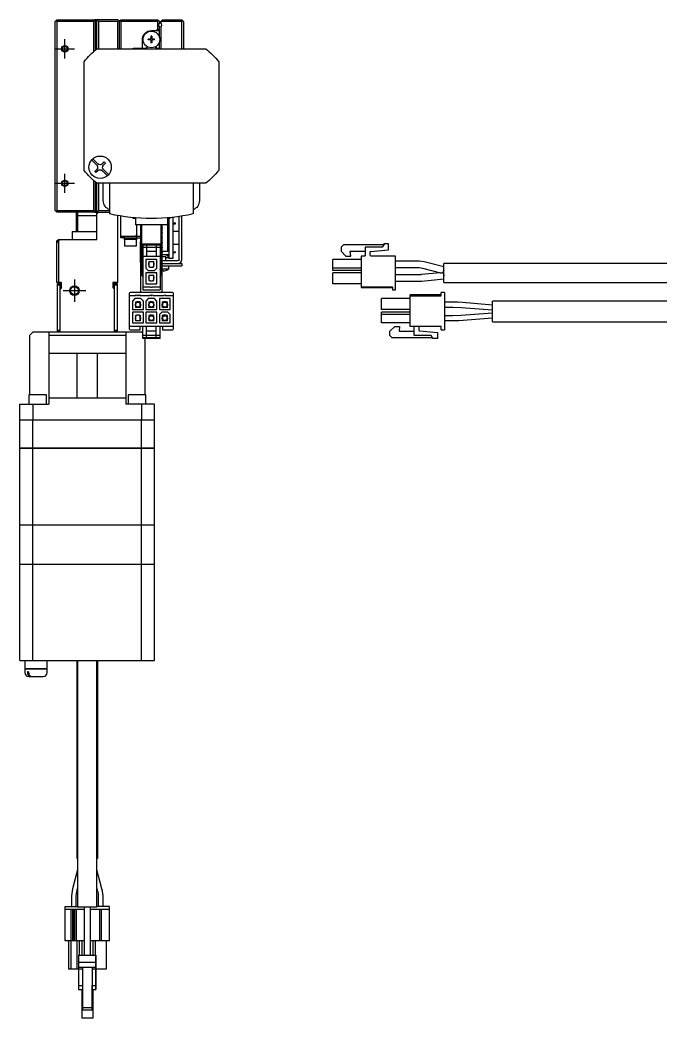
# Model space of a CAD drawing. Extents: x 0 to 930, y -8 to 492.
# Drawn here: x 481.8 to 681.5, y 94.8 to 406.4 of the extents above; entities that cross this region are included whole.
import ezdxf

# ---------------------------------------------------------------- set-up
doc = ezdxf.new("R2010")
doc.units = 0
doc.header["$LTSCALE"] = 0.5
doc.linetypes.add('CENTER', pattern=[50.8, 31.75, -6.35, 6.35, -6.35])
for name, color, linetype in [('MSM_CENTER', 1, 'CENTER'), ('MSM_CONTINUOUS', 7, 'CONTINUOUS'), ('MSM_NARROW', 5, 'CONTINUOUS')]:
    doc.layers.add(name, color=color, linetype=linetype)

msp = doc.modelspace()

# ---------------------------------------------------------------- linework, layer by layer
at = {"layer": 'MSM_CENTER'}
for p, q in [((495.78, 394.41), (495.78, 400.41)), ((492.78, 397.41), (498.78, 397.41)), ((495.78, 352.41), (495.78, 358.41)), ((492.78, 355.41), (498.78, 355.41)), ((498.78, 325.41), (498.78, 318.41)), ((495.28, 321.91), (502.28, 321.91))]:
    msp.add_line(p, q, dxfattribs=at)
at = {"layer": 'MSM_CONTINUOUS'}
for p, q in [((493.28, 406.41), (492.78, 405.91)), ((492.78, 346.91), (492.78, 405.91)), ((493.28, 405.91), (493.03, 406.16)), ((493.28, 406.41), (504.78, 406.41)), ((493.28, 405.91), (493.28, 346.91)), ((504.78, 405.91), (493.28, 405.91)), ((504.78, 406.41), (505.28, 405.91)), ((505.03, 406.16), (504.78, 405.91)), ((504.78, 396.53), (504.78, 405.91)), ((504.88, 406.31), (505.08, 406.31)), ((504.98, 406.31), (505.08, 406.41)), ((512.28, 406.41), (505.08, 406.41)), ((505.28, 405.91), (505.28, 396.97)), ((505.38, 405.31), (505.38, 406.01)), ((505.55, 406.41), (505.55, 405.01)), ((506.28, 405.91), (505.78, 406.41)), ((505.78, 397.41), (505.78, 406.41)), ((512.28, 405.91), (506.28, 405.91)), ((506.28, 405.91), (506.28, 397.41)), ((512.28, 406.41), (512.78, 405.91)), ((512.53, 406.16), (512.28, 405.91)), ((512.28, 397.41), (512.28, 405.91)), ((512.78, 405.91), (513.28, 406.41)), ((512.78, 405.91), (512.78, 397.41)), ((513.28, 405.91), (513.03, 406.16)), ((513.28, 406.41), (524.78, 406.41)), ((513.28, 405.91), (513.28, 397.41)), ((524.78, 405.91), (513.28, 405.91)), ((524.78, 406.41), (525.28, 405.91)), ((525.03, 406.16), (524.78, 405.91)), ((524.78, 403.61), (524.78, 405.91)), ((525.28, 405.91), (525.28, 405.47)), ((525.78, 405.91), (526.28, 406.41)), ((532.28, 405.91), (525.78, 405.91)), ((525.78, 405.91), (525.78, 405.47)), ((526.28, 406.41), (532.28, 406.41)), ((532.28, 406.41), (532.78, 405.91)), ((532.53, 406.16), (532.28, 405.91)), ((532.28, 397.41), (532.28, 405.91)), ((532.78, 405.91), (532.78, 397.41)), ((505.55, 405.01), (505.28, 405.01)), ((522.78, 403.11), (525.28, 403.11)), ((524.78, 403.61), (524.28, 403.11)), ((525.13, 403.11), (524.78, 403.61)), ((525.28, 401.02), (525.28, 404.14)), ((525.78, 404.14), (525.78, 397.41)), ((519.98, 397.61), (519.98, 400.31)), ((522.57, 400.45), (521.78, 400.45)), ((521.78, 400.16), (521.78, 400.45)), ((522.57, 400.16), (521.78, 400.16)), ((522.31, 400.45), (522.31, 400.16)), ((522.92, 401.31), (522.63, 401.31)), ((522.63, 401.31), (522.63, 400.51)), ((522.92, 400.78), (522.63, 400.78)), ((522.63, 400.1), (522.63, 399.31)), ((522.63, 399.84), (522.92, 399.84)), ((522.92, 399.31), (522.63, 399.31)), ((522.92, 401.31), (522.92, 400.51)), ((522.92, 400.1), (522.92, 399.31)), ((523.78, 400.45), (522.98, 400.45)), ((523.78, 400.16), (522.98, 400.16)), ((523.25, 400.45), (523.25, 400.16)), ((523.78, 400.16), (523.78, 400.45)), ((525.28, 397.61), (525.28, 399.59)), ((505.78, 397.41), (505.65, 397.28)), ((505.81, 397.41), (539.75, 397.41)), ((517.08, 397.61), (521.23, 397.61)), ((517.08, 397.41), (517.08, 397.61)), ((521.23, 397.61), (521.4, 397.9)), ((524.16, 397.9), (524.33, 397.61)), ((524.33, 397.61), (525.28, 397.61)), ((539.91, 397.28), (539.78, 397.41)), ((501.91, 393.53), (501.78, 393.41)), ((501.78, 359.44), (501.78, 393.38)), ((543.78, 393.41), (543.65, 393.53)), ((543.78, 393.38), (543.78, 359.44)), ((505.72, 361.11), (504.13, 362.7)), ((504.49, 363.05), (506.07, 361.47)), ((507.49, 361.47), (508.09, 362.07)), ((508.44, 361.71), (507.84, 361.11)), ((508.09, 362.07), (508.44, 361.71)), ((501.78, 359.41), (501.91, 359.28)), ((505.12, 359.1), (505.72, 359.7)), ((505.47, 358.74), (505.12, 359.1)), ((506.07, 359.34), (505.47, 358.74)), ((509.07, 357.76), (507.49, 359.34)), ((507.84, 359.7), (509.42, 358.11)), ((543.65, 359.28), (543.78, 359.41)), ((504.78, 346.91), (504.78, 356.28)), ((505.28, 355.84), (505.28, 346.91)), ((505.65, 355.53), (505.78, 355.41)), ((505.78, 337.91), (505.78, 355.41)), ((539.75, 355.41), (505.81, 355.41)), ((506.28, 355.41), (506.28, 346.91)), ((507.78, 349.99), (507.78, 355.41)), ((509.78, 345.84), (509.78, 355.41)), ((535.78, 355.41), (535.78, 345.84)), ((537.78, 355.41), (537.78, 349.99)), ((539.78, 355.41), (539.91, 355.53)), ((492.78, 346.91), (493.28, 346.41)), ((493.03, 346.66), (493.28, 346.91)), ((493.28, 346.91), (504.78, 346.91)), ((504.78, 346.41), (493.28, 346.41)), ((499.28, 346.41), (499.28, 340.41)), ((499.78, 346.41), (499.78, 340.41)), ((504.78, 346.91), (505.03, 346.66)), ((505.28, 346.91), (504.78, 346.41)), ((505.08, 346.51), (504.88, 346.51)), ((505.08, 346.41), (504.98, 346.51)), ((505.08, 346.41), (509.78, 346.41)), ((505.55, 347.81), (505.28, 347.81)), ((505.38, 346.81), (505.38, 347.51)), ((505.55, 346.41), (505.55, 347.81)), ((505.78, 346.41), (506.28, 346.91)), ((505.78, 345.91), (506.28, 346.41)), ((506.28, 346.91), (509.78, 346.91)), ((499.78, 345.41), (505.78, 345.41)), ((512.28, 324.41), (512.28, 345.34)), ((513.28, 338.41), (513.28, 345.17)), ((516.96, 344.69), (516.96, 344.41)), ((517.78, 344.41), (516.96, 344.41)), ((517.78, 344.62), (517.78, 342.41)), ((527.78, 344.62), (527.78, 334.16)), ((528.6, 344.41), (527.78, 344.41)), ((528.28, 344.11), (527.78, 344.11)), ((527.78, 343.66), (528.28, 343.66)), ((528.28, 344.41), (528.28, 331.91)), ((528.6, 344.41), (528.6, 344.69)), ((529.48, 344.79), (529.48, 331.91)), ((529.48, 343.03), (530.28, 343.03)), ((529.48, 342.78), (530.28, 342.78)), ((530.28, 342.78), (530.28, 343.03)), ((531.48, 331.61), (531.48, 345.04)), ((532.28, 331.61), (532.28, 345.17)), ((498.03, 340.41), (505.78, 340.41)), ((498.03, 340.41), (498.03, 337.91)), ((527.78, 342.41), (517.78, 342.41)), ((518.28, 337.91), (518.28, 342.41)), ((519.53, 321.31), (519.53, 342.41)), ((519.78, 327.41), (519.78, 342.41)), ((525.78, 342.41), (525.78, 327.41)), ((526.03, 342.41), (526.03, 321.31)), ((531.48, 340.41), (529.48, 340.41)), ((493.28, 337.41), (493.78, 337.91)), ((493.28, 324.41), (493.28, 337.41)), ((493.78, 337.29), (493.28, 336.79)), ((494.09, 337.91), (493.78, 337.29)), ((493.78, 337.91), (505.78, 337.91)), ((493.78, 337.29), (493.78, 324.41)), ((513.28, 338.91), (519.53, 338.91)), ((514.28, 338.41), (513.28, 338.41)), ((514.28, 338.91), (514.28, 337.91)), ((514.28, 338.41), (519.53, 338.41)), ((518.28, 337.91), (514.28, 337.91)), ((514.38, 337.91), (514.38, 335.91)), ((518.28, 339.41), (517.78, 338.91)), ((518.18, 335.91), (518.18, 337.91)), ((519.28, 337.11), (519.28, 330.81)), ((519.28, 337.11), (519.53, 337.11)), ((514.38, 335.91), (518.18, 335.91)), ((520.08, 336.51), (525.48, 336.51)), ((520.08, 336.51), (520.08, 322.11)), ((520.08, 336.21), (525.48, 336.21)), ((520.08, 335.51), (525.48, 335.51)), ((521.28, 336.21), (521.28, 332.71)), ((521.28, 334.21), (524.28, 334.21)), ((524.28, 336.21), (524.28, 332.71)), ((525.48, 336.51), (525.48, 322.11)), ((526.13, 333.66), (526.03, 333.66)), ((526.13, 334.16), (526.13, 333.66)), ((527.78, 334.16), (526.13, 334.16)), ((529.48, 336.41), (531.48, 336.41)), ((529.48, 334.03), (530.28, 334.03)), ((529.48, 333.78), (530.28, 333.78)), ((530.28, 333.78), (530.28, 334.03)), ((582.69, 336.21), (581.99, 335.51)), ((581.99, 335.51), (581.99, 334.21)), ((581.99, 334.21), (583.49, 332.71)), ((581.99, 334.21), (583.49, 332.71)), ((595.29, 336.21), (582.69, 336.21)), ((584.86, 334.21), (589.54, 334.21)), ((584.99, 332.71), (584.86, 334.21)), ((584.86, 334.21), (589.54, 334.21)), ((589.54, 335.51), (589.54, 333.01)), ((594.79, 335.51), (589.54, 335.51)), ((591.04, 333.01), (591.04, 333.91)), ((591.22, 334.1), (596.79, 334.59)), ((591.22, 334.1), (596.79, 334.59)), ((591.22, 334.1), (592.37, 334.21)), ((591.22, 334.1), (592.37, 334.21)), ((592.37, 334.21), (592.37, 334.21)), ((595.29, 336.21), (594.79, 335.51)), ((595.29, 336.51), (595.29, 336.21)), ((596.79, 336.51), (595.29, 336.51)), ((596.79, 334.59), (596.79, 336.51)), ((520.08, 332.71), (525.48, 332.71)), ((524.48, 331.61), (521.08, 331.61)), ((521.08, 331.61), (521.08, 328.96)), ((521.88, 330.46), (521.88, 329.96)), ((522.03, 330.46), (521.88, 330.46)), ((521.98, 330.96), (521.98, 330.46)), ((521.98, 330.96), (523.58, 330.96)), ((522.03, 330.96), (522.03, 329.58)), ((523.53, 329.58), (523.53, 330.96)), ((523.53, 330.46), (523.68, 330.46)), ((523.58, 330.46), (523.58, 330.96)), ((523.68, 329.96), (523.68, 330.46)), ((524.48, 328.96), (524.48, 331.61)), ((526.03, 333.16), (528.28, 333.16)), ((526.03, 332.61), (527.08, 332.61)), ((527.28, 332.41), (526.03, 332.41)), ((531.08, 331.21), (526.03, 331.21)), ((526.03, 330.41), (532.28, 330.41)), ((527.28, 332.41), (527.08, 332.61)), ((527.28, 331.21), (527.28, 332.41)), ((528.28, 332.16), (527.28, 332.16)), ((527.48, 332.93), (527.48, 333.16)), ((528.28, 332.93), (527.48, 332.93)), ((527.73, 332.7), (527.73, 332.93)), ((528.28, 332.7), (527.73, 332.7)), ((529.48, 331.91), (528.28, 331.91)), ((532.28, 330.41), (532.28, 329.61)), ((588.29, 331.61), (579.39, 331.61)), ((579.39, 328.21), (579.39, 331.61)), ((583.49, 332.71), (584.99, 332.71)), ((583.49, 332.71), (584.99, 332.71)), ((589.24, 332.71), (588.29, 332.71)), ((588.29, 332.71), (588.29, 323.11)), ((598.99, 332.71), (591.34, 332.71)), ((598.99, 322.11), (598.99, 332.71)), ((606.35, 331.08), (598.99, 331.08)), ((607.86, 330.89), (606.35, 331.08)), ((613.99, 329.29), (607.86, 330.89)), ((613.99, 324.41), (613.99, 330.41)), ((708.99, 330.41), (613.99, 330.41)), ((521.08, 328.96), (521.83, 328.21)), ((521.08, 327.41), (521.08, 324.01)), ((524.48, 327.41), (521.08, 327.41)), ((521.83, 328.21), (523.73, 328.21)), ((521.88, 329.96), (522.03, 329.96)), ((521.98, 329.96), (521.98, 329.31)), ((521.98, 329.31), (522.3, 329.31)), ((522.03, 329.58), (522.4, 329.21)), ((522.4, 329.21), (523.15, 329.21)), ((523.15, 329.21), (523.53, 329.58)), ((523.25, 329.31), (523.58, 329.31)), ((523.53, 329.96), (523.68, 329.96)), ((523.58, 329.31), (523.58, 329.96)), ((523.73, 328.21), (524.48, 328.96)), ((524.48, 324.01), (524.48, 327.41)), ((526.03, 329.61), (532.28, 329.61)), ((526.03, 328.71), (528.28, 328.71)), ((526.08, 328.15), (526.48, 328.15)), ((526.08, 328.02), (526.08, 328.15)), ((526.48, 328.15), (526.48, 328.02)), ((527.21, 328.15), (527.23, 328.15)), ((528.28, 328.71), (528.28, 329.61)), ((588.29, 328.96), (579.39, 328.96)), ((588.29, 328.21), (579.39, 328.21)), ((588.29, 328.21), (579.39, 328.21)), ((588.29, 327.41), (579.39, 327.41)), ((579.39, 324.01), (579.39, 327.41)), ((598.99, 329.08), (606.35, 329.08)), ((606.35, 329.08), (607.36, 328.95)), ((613.04, 327.47), (606.99, 326.89)), ((607.36, 328.95), (613.04, 327.47)), ((613.04, 327.47), (613.77, 327.41)), ((613.99, 328.26), (613.77, 327.41)), ((613.8, 327.54), (613.77, 327.41)), ((613.77, 327.41), (613.8, 327.54)), ((613.8, 327.54), (613.99, 328.26)), ((613.89, 327.55), (613.8, 327.54)), ((613.89, 327.55), (613.99, 326.56)), ((494.78, 324.41), (493.28, 324.41)), ((493.48, 309.11), (493.48, 324.11)), ((493.48, 324.11), (494.28, 324.11)), ((494.28, 308.91), (494.28, 324.11)), ((494.78, 322.91), (494.78, 324.41)), ((512.28, 324.41), (510.78, 324.41)), ((510.78, 324.41), (510.78, 322.91)), ((511.03, 322.66), (511.03, 324.41)), ((511.28, 324.11), (512.08, 324.11)), ((511.28, 308.91), (511.28, 324.11)), ((512.08, 324.11), (512.08, 309.11)), ((522.03, 326.26), (521.88, 326.26)), ((521.88, 326.26), (521.88, 325.76)), ((521.88, 325.76), (522.03, 325.76)), ((521.98, 326.76), (523.58, 326.76)), ((521.98, 326.76), (521.98, 326.26)), ((521.98, 325.76), (521.98, 325.11)), ((521.98, 325.11), (522.3, 325.11)), ((522.03, 326.76), (522.03, 325.38)), ((522.03, 325.38), (522.4, 325.01)), ((522.4, 325.01), (523.15, 325.01)), ((523.15, 325.01), (523.53, 325.38)), ((523.25, 325.11), (523.58, 325.11)), ((523.53, 325.38), (523.53, 326.76)), ((523.53, 326.26), (523.68, 326.26)), ((523.53, 325.76), (523.68, 325.76)), ((523.58, 326.26), (523.58, 326.76)), ((523.58, 325.11), (523.58, 325.76)), ((523.68, 325.76), (523.68, 326.26)), ((606.89, 326.88), (598.99, 326.88)), ((598.99, 324.88), (606.89, 324.88)), ((606.99, 326.89), (606.89, 326.88)), ((606.89, 324.88), (607.18, 324.89)), ((607.18, 324.89), (613.99, 325.55)), ((613.99, 324.41), (708.99, 324.41)), ((494.28, 323.61), (493.48, 323.61)), ((494.78, 322.91), (494.28, 322.41)), ((511.28, 322.41), (510.78, 322.91)), ((512.08, 323.61), (511.28, 323.61)), ((515.88, 321.01), (515.88, 310.01)), ((529.38, 321.31), (516.18, 321.31)), ((520.08, 323.11), (522.53, 323.11)), ((520.08, 322.11), (525.48, 322.11)), ((521.08, 324.01), (524.48, 324.01)), ((523.03, 323.11), (525.48, 323.11)), ((529.68, 310.01), (529.68, 321.01)), ((588.29, 324.01), (579.39, 324.01)), ((588.29, 324.01), (579.39, 324.01)), ((588.29, 323.11), (597.99, 323.11)), ((588.29, 323.11), (597.99, 323.11)), ((588.29, 323.11), (588.29, 322.86)), ((588.29, 322.86), (597.99, 322.86)), ((597.99, 323.11), (597.99, 322.11)), ((597.99, 322.11), (598.99, 322.11)), ((597.99, 322.11), (598.99, 322.11)), ((613.24, 320.31), (613.24, 321.31)), ((614.24, 321.31), (613.24, 321.31)), ((614.24, 321.31), (614.24, 309.71)), ((517.78, 320.31), (515.88, 320.31)), ((517.63, 319.41), (516.88, 318.66)), ((516.88, 318.66), (516.88, 316.01)), ((519.53, 319.41), (517.63, 319.41)), ((517.78, 318.31), (517.78, 317.66)), ((518.1, 318.31), (517.78, 318.31)), ((518.2, 318.41), (517.83, 318.03)), ((517.83, 318.03), (517.83, 316.66)), ((518.95, 318.41), (518.2, 318.41)), ((518.33, 320.31), (518.28, 320.31)), ((518.79, 318.25), (519.24, 318.12)), ((518.88, 320.31), (518.83, 320.31)), ((519.33, 318.03), (518.95, 318.41)), ((519.38, 318.31), (519.05, 318.31)), ((519.33, 316.66), (519.33, 318.03)), ((522.25, 320.31), (519.38, 320.31)), ((519.38, 317.66), (519.38, 318.31)), ((520.28, 318.66), (519.53, 319.41)), ((520.28, 316.01), (520.28, 318.66)), ((521.83, 319.41), (521.08, 318.66)), ((521.08, 318.66), (521.08, 316.01)), ((523.73, 319.41), (521.83, 319.41)), ((522.3, 318.31), (521.98, 318.31)), ((521.98, 318.31), (521.98, 317.66)), ((522.4, 318.41), (522.03, 318.03)), ((522.03, 318.03), (522.03, 316.66)), ((523.15, 318.41), (522.4, 318.41)), ((522.8, 320.31), (522.75, 320.31)), ((523.53, 318.03), (523.15, 318.41)), ((523.58, 318.31), (523.25, 318.31)), ((526.73, 320.31), (523.3, 320.31)), ((523.53, 316.66), (523.53, 318.03)), ((523.58, 317.66), (523.58, 318.31)), ((524.48, 318.66), (523.73, 319.41)), ((524.48, 316.01), (524.48, 318.66)), ((528.68, 319.41), (525.28, 319.41)), ((525.28, 319.41), (525.28, 316.01)), ((526.5, 318.31), (526.18, 318.31)), ((526.18, 318.31), (526.18, 317.66)), ((526.6, 318.41), (526.23, 318.03)), ((526.23, 318.03), (526.23, 316.66)), ((526.77, 318.25), (526.31, 318.12)), ((527.35, 318.41), (526.6, 318.41)), ((529.68, 320.31), (527.23, 320.31)), ((527.73, 318.03), (527.35, 318.41)), ((527.78, 318.31), (527.45, 318.31)), ((527.73, 316.66), (527.73, 318.03)), ((527.78, 317.66), (527.78, 318.31)), ((528.68, 316.01), (528.68, 319.41)), ((594.64, 316.01), (594.64, 319.41)), ((603.54, 319.41), (594.64, 319.41)), ((603.54, 310.71), (603.54, 320.56)), ((613.24, 320.56), (603.54, 320.56)), ((603.54, 320.31), (613.24, 320.31)), ((617.84, 318.28), (614.24, 318.28)), ((629.24, 317.41), (618.69, 318.25)), ((629.24, 312.16), (629.24, 318.66)), ((716.24, 318.66), (629.24, 318.66)), ((516.88, 316.01), (520.28, 316.01)), ((520.28, 315.21), (516.88, 315.21)), ((516.88, 315.21), (516.88, 311.81)), ((517.83, 317.66), (517.68, 317.66)), ((517.68, 317.66), (517.68, 317.16)), ((517.68, 317.16), (517.83, 317.16)), ((517.78, 317.16), (517.78, 316.66)), ((519.38, 316.66), (517.78, 316.66)), ((518.89, 316.66), (518.37, 316.81)), ((519.48, 317.66), (519.33, 317.66)), ((519.48, 317.16), (519.33, 317.16)), ((519.38, 316.66), (519.38, 317.16)), ((519.48, 317.16), (519.48, 317.66)), ((520.28, 311.81), (520.28, 315.21)), ((521.08, 316.01), (524.48, 316.01)), ((524.48, 315.21), (521.08, 315.21)), ((521.08, 315.21), (521.08, 311.81)), ((522.03, 317.66), (521.88, 317.66)), ((521.88, 317.66), (521.88, 317.16)), ((521.88, 317.16), (522.03, 317.16)), ((521.98, 317.16), (521.98, 316.66)), ((523.58, 316.66), (521.98, 316.66)), ((522.03, 316.66), (522.03, 316.74)), ((523.52, 316.66), (523.53, 316.74)), ((523.68, 317.66), (523.53, 317.66)), ((523.68, 317.16), (523.53, 317.16)), ((523.58, 316.66), (523.58, 317.16)), ((523.68, 317.16), (523.68, 317.66)), ((524.48, 311.81), (524.48, 315.21)), ((525.28, 316.01), (528.68, 316.01)), ((526.03, 315.21), (525.28, 314.46)), ((527.93, 315.21), (526.03, 315.21)), ((526.23, 317.66), (526.08, 317.66)), ((526.08, 317.66), (526.08, 317.16)), ((526.08, 317.16), (526.23, 317.16)), ((526.18, 317.16), (526.18, 316.66)), ((527.78, 316.66), (526.18, 316.66)), ((526.67, 316.66), (527.19, 316.81)), ((527.88, 317.66), (527.73, 317.66)), ((527.88, 317.16), (527.73, 317.16)), ((527.78, 316.66), (527.78, 317.16)), ((527.88, 317.16), (527.88, 317.66)), ((528.68, 314.46), (527.93, 315.21)), ((603.54, 316.01), (594.64, 316.01)), ((603.54, 315.21), (594.64, 315.21)), ((594.64, 311.81), (594.64, 315.21)), ((614.24, 316.78), (616.87, 316.78)), ((616.87, 316.78), (619.5, 316.68)), ((619.5, 316.68), (629.18, 315.91)), ((629.18, 314.9), (619.5, 314.18)), ((516.88, 311.81), (520.28, 311.81)), ((517.83, 313.46), (517.68, 313.46)), ((517.68, 313.46), (517.68, 312.96)), ((517.68, 312.96), (517.83, 312.96)), ((517.78, 314.11), (517.78, 313.46)), ((518.1, 314.11), (517.78, 314.11)), ((517.78, 312.96), (517.78, 312.46)), ((519.38, 312.46), (517.78, 312.46)), ((518.2, 314.21), (517.83, 313.83)), ((517.83, 313.83), (517.83, 312.46)), ((518.95, 314.21), (518.2, 314.21)), ((519.33, 313.83), (518.95, 314.21)), ((519.38, 314.11), (519.05, 314.11)), ((519.33, 312.46), (519.33, 313.83)), ((519.48, 313.46), (519.33, 313.46)), ((519.48, 312.96), (519.33, 312.96)), ((519.38, 313.46), (519.38, 314.11)), ((519.38, 312.46), (519.38, 312.96)), ((519.48, 312.96), (519.48, 313.46)), ((521.08, 311.81), (524.48, 311.81)), ((522.03, 313.46), (521.88, 313.46)), ((521.88, 313.46), (521.88, 312.96)), ((521.88, 312.96), (522.03, 312.96)), ((522.3, 314.11), (521.98, 314.11)), ((521.98, 314.11), (521.98, 313.46)), ((521.98, 312.96), (521.98, 312.46)), ((523.58, 312.46), (521.98, 312.46)), ((522.4, 314.21), (522.03, 313.83)), ((522.03, 313.83), (522.03, 312.46)), ((523.15, 314.21), (522.4, 314.21)), ((523.53, 313.83), (523.15, 314.21)), ((523.58, 314.11), (523.25, 314.11)), ((523.53, 312.46), (523.53, 313.83)), ((523.68, 313.46), (523.53, 313.46)), ((523.68, 312.96), (523.53, 312.96)), ((523.58, 313.46), (523.58, 314.11)), ((523.58, 312.46), (523.58, 312.96)), ((523.68, 312.96), (523.68, 313.46)), ((525.28, 314.46), (525.28, 311.81)), ((525.28, 311.81), (528.68, 311.81)), ((526.23, 313.46), (526.08, 313.46)), ((526.08, 313.46), (526.08, 312.96)), ((526.08, 312.96), (526.23, 312.96)), ((526.5, 314.11), (526.18, 314.11)), ((526.18, 314.11), (526.18, 313.46)), ((526.18, 312.96), (526.18, 312.46)), ((527.78, 312.46), (526.18, 312.46)), ((526.6, 314.21), (526.23, 313.83)), ((526.23, 313.83), (526.23, 312.46)), ((526.23, 312.76), (526.78, 312.61)), ((527.35, 314.21), (526.6, 314.21)), ((527.18, 314.05), (526.63, 314.21)), ((527.73, 313.83), (527.35, 314.21)), ((527.78, 314.11), (527.45, 314.11)), ((527.73, 312.46), (527.73, 313.83)), ((527.88, 313.46), (527.73, 313.46)), ((527.88, 312.96), (527.73, 312.96)), ((527.78, 313.46), (527.78, 314.11)), ((527.78, 312.46), (527.78, 312.96)), ((527.88, 312.96), (527.88, 313.46)), ((528.68, 311.81), (528.68, 314.46)), ((603.54, 314.46), (594.64, 314.46)), ((603.54, 311.81), (594.64, 311.81)), ((616.87, 314.08), (614.24, 314.08)), ((614.24, 312.58), (617.86, 312.58)), ((619.5, 314.18), (616.87, 314.08)), ((618.67, 312.61), (629.24, 313.4)), ((629.24, 312.16), (716.24, 312.16)), ((485.78, 308.91), (484.78, 307.91)), ((519.78, 308.91), (485.78, 308.91)), ((490.78, 308.91), (490.78, 286.41)), ((493.48, 309.61), (494.28, 309.61)), ((494.28, 309.11), (493.48, 309.11)), ((511.28, 309.61), (512.08, 309.61)), ((512.08, 309.11), (511.28, 309.11)), ((514.78, 308.91), (514.78, 286.41)), ((529.68, 310.71), (515.88, 310.71)), ((516.18, 309.71), (519.28, 309.71)), ((519.28, 309.71), (519.28, 310.71)), ((520.08, 308.61), (519.78, 308.91)), ((520.08, 306.91), (520.08, 310.71)), ((521.28, 307.21), (521.28, 310.71)), ((524.28, 309.21), (521.28, 309.21)), ((524.28, 307.21), (524.28, 310.71)), ((525.48, 306.91), (525.48, 310.71)), ((526.28, 310.71), (526.28, 309.71)), ((526.28, 309.71), (529.38, 309.71)), ((597.24, 309.21), (598.74, 310.71)), ((597.24, 307.91), (597.24, 309.21)), ((598.74, 310.71), (600.24, 310.71)), ((600.24, 310.71), (600.11, 309.21)), ((600.11, 309.21), (604.79, 309.21)), ((613.24, 310.71), (603.54, 310.71)), ((604.79, 307.91), (604.79, 310.41)), ((606.29, 310.41), (606.29, 309.51)), ((606.47, 309.31), (612.04, 308.82)), ((612.04, 308.82), (612.04, 306.91)), ((613.24, 309.71), (613.24, 310.71)), ((613.24, 309.71), (614.24, 309.71)), ((484.78, 307.91), (484.78, 289.41)), ((514.78, 307.91), (490.78, 307.91)), ((525.48, 307.91), (520.08, 307.91)), ((525.48, 307.21), (520.08, 307.21)), ((525.48, 306.91), (520.08, 306.91)), ((520.78, 306.91), (520.78, 289.41)), ((597.94, 307.21), (597.24, 307.91)), ((610.54, 307.21), (597.94, 307.21)), ((610.04, 307.91), (604.79, 307.91)), ((610.54, 307.21), (610.04, 307.91)), ((610.54, 306.91), (610.54, 307.21)), ((612.04, 306.91), (610.54, 306.91)), ((490.78, 302.41), (514.78, 302.41)), ((499.57, 302.41), (499.57, 288.41)), ((505.99, 288.41), (505.99, 302.41)), ((490.03, 289.41), (484.53, 289.41)), ((484.53, 289.41), (484.53, 286.41)), ((490.03, 286.41), (490.03, 289.41)), ((490.78, 288.41), (514.78, 288.41)), ((521.03, 289.41), (515.53, 289.41)), ((515.53, 289.41), (515.53, 286.41)), ((521.03, 286.41), (521.03, 289.41)), ((481.78, 272.71), (481.78, 286.41)), ((481.78, 286.41), (490.78, 286.41)), ((485.78, 286.41), (485.78, 281.41)), ((523.78, 286.41), (514.78, 286.41)), ((519.78, 281.41), (519.78, 286.41)), ((523.78, 272.71), (523.78, 286.41)), ((523.78, 281.41), (481.78, 281.41)), ((485.81, 272.71), (485.81, 281.41)), ((519.75, 272.71), (519.75, 281.41)), ((523.78, 272.71), (481.78, 272.71)), ((481.78, 248.71), (481.78, 272.66)), ((523.78, 272.66), (481.78, 272.66)), ((481.83, 272.66), (481.83, 272.71)), ((485.81, 248.71), (485.81, 272.66)), ((486.07, 272.66), (486.07, 272.71)), ((519.49, 272.66), (519.49, 272.71)), ((519.75, 248.71), (519.75, 272.66)), ((523.73, 272.66), (523.73, 272.71)), ((523.78, 248.71), (523.78, 272.66)), ((523.78, 248.71), (481.78, 248.71)), ((481.78, 236.41), (481.78, 248.66)), ((523.78, 248.66), (481.78, 248.66)), ((481.83, 248.66), (481.83, 248.71)), ((485.81, 236.41), (485.81, 248.66)), ((486.07, 248.66), (486.07, 248.71)), ((519.49, 248.66), (519.49, 248.71)), ((519.75, 236.41), (519.75, 248.66)), ((523.73, 248.66), (523.73, 248.71)), ((523.78, 236.41), (523.78, 248.66)), ((523.78, 236.41), (481.78, 236.41)), ((481.78, 206.41), (481.78, 236.36)), ((523.78, 236.36), (481.78, 236.36)), ((481.83, 236.36), (481.83, 236.41)), ((485.81, 206.41), (485.81, 236.36)), ((486.07, 236.36), (486.07, 236.41)), ((519.49, 236.36), (519.49, 236.41)), ((519.75, 206.41), (519.75, 236.36)), ((523.73, 236.36), (523.73, 236.41)), ((523.78, 206.41), (523.78, 236.36)), ((481.78, 206.41), (523.78, 206.41)), ((483.28, 206.41), (483.28, 203.91)), ((490.28, 203.91), (490.28, 206.41)), ((499.53, 206.41), (499.53, 144.66)), ((499.78, 206.41), (499.78, 129.41)), ((505.78, 129.41), (505.78, 206.41)), ((506.03, 144.66), (506.03, 206.41)), ((483.28, 203.91), (490.28, 203.91)), ((483.28, 203.86), (490.28, 203.86)), ((483.28, 203.86), (483.28, 202.71)), ((483.33, 203.91), (483.33, 203.86)), ((484.13, 202.91), (484.13, 202.71)), ((484.49, 202.91), (484.13, 202.91)), ((484.49, 202.91), (484.49, 202.71)), ((490.23, 203.86), (490.23, 203.91)), ((490.28, 202.71), (490.28, 203.86)), ((484.58, 201.41), (488.98, 201.41)), ((499.78, 144.66), (499.53, 144.66)), ((506.03, 144.66), (505.78, 144.66)), ((499.78, 141.03), (498.21, 135.17)), ((507.35, 135.17), (505.78, 141.03)), ((499.66, 134.78), (499.78, 135.23)), ((505.78, 135.23), (505.9, 134.78)), ((497.83, 132.28), (497.83, 129.66)), ((499.33, 129.66), (499.33, 132.28)), ((506.23, 132.29), (506.23, 129.66)), ((507.73, 129.66), (507.73, 132.29)), ((495.88, 129.66), (499.78, 129.66)), ((495.88, 118.96), (495.88, 129.66)), ((501.78, 128.66), (495.88, 128.66)), ((497.78, 118.96), (497.78, 128.66)), ((498.28, 118.96), (498.28, 128.66)), ((498.33, 118.96), (498.33, 128.66)), ((498.83, 118.96), (498.83, 128.66)), ((498.88, 118.96), (498.88, 128.66)), ((499.38, 118.96), (499.38, 128.66)), ((505.78, 129.41), (499.78, 129.41)), ((501.78, 129.41), (501.78, 123.03)), ((503.78, 123.03), (503.78, 129.41)), ((503.78, 122.5), (503.78, 129.41)), ((509.68, 128.66), (503.78, 128.66)), ((509.68, 129.66), (505.78, 129.66)), ((506.73, 118.96), (506.73, 128.66)), ((507.23, 118.96), (507.23, 128.66)), ((509.68, 118.96), (509.68, 129.66)), ((501.78, 123.03), (501.78, 121.76)), ((501.78, 121.76), (501.78, 114.41)), ((503.78, 121.76), (503.78, 123.03)), ((503.78, 122.31), (503.78, 122.5)), ((503.78, 114.41), (503.78, 122.31)), ((503.78, 114.41), (503.78, 121.76)), ((501.78, 118.96), (495.88, 118.96)), ((496.88, 118.96), (496.88, 110.06)), ((497.63, 118.96), (497.63, 110.06)), ((499.53, 118.96), (499.53, 110.06)), ((500.28, 118.96), (500.28, 114.41)), ((501.08, 118.96), (501.08, 114.41)), ((509.68, 118.96), (503.78, 118.96)), ((504.48, 118.96), (504.48, 114.41)), ((505.28, 118.96), (505.28, 114.41)), ((508.68, 118.96), (508.68, 110.06)), ((500.08, 114.41), (505.48, 114.41)), ((500.08, 114.41), (500.08, 112.21)), ((500.08, 112.21), (500.08, 110.71)), ((500.08, 112.21), (505.48, 112.21)), ((505.48, 114.41), (505.48, 106.76)), ((505.48, 113.41), (505.48, 114.41)), ((505.48, 103.71), (505.48, 113.41)), ((505.48, 112.21), (505.48, 110.71)), ((505.48, 106.64), (505.48, 112.21)), ((500.08, 110.06), (496.88, 110.06)), ((500.08, 110.71), (505.48, 110.71)), ((500.08, 110.71), (500.08, 110.21)), ((500.08, 110.21), (501.28, 110.21)), ((500.08, 110.21), (500.08, 104.96)), ((501.28, 110.71), (501.28, 98.11)), ((504.28, 110.71), (504.28, 110.21)), ((504.28, 110.71), (504.28, 98.11)), ((504.28, 110.21), (505.48, 110.21)), ((504.28, 110.21), (504.28, 104.96)), ((505.48, 110.71), (505.48, 110.21)), ((505.48, 110.21), (505.48, 104.96)), ((508.68, 110.06), (505.48, 110.06)), ((505.48, 106.76), (505.48, 106.46)), ((505.48, 106.46), (505.48, 106.64)), ((500.08, 104.96), (501.28, 104.96)), ((500.08, 104.96), (500.08, 104.66)), ((500.08, 104.66), (500.08, 103.71)), ((500.08, 103.71), (501.28, 103.71)), ((501.08, 103.71), (501.08, 94.81)), ((504.28, 100.27), (504.28, 104.96)), ((504.28, 104.96), (505.48, 104.96)), ((504.28, 104.66), (504.28, 104.96)), ((504.28, 103.71), (505.48, 103.71)), ((504.48, 103.71), (504.48, 94.81)), ((504.48, 103.71), (504.48, 94.81)), ((504.48, 103.71), (504.48, 94.81)), ((505.48, 104.96), (505.48, 104.66)), ((505.48, 104.66), (505.48, 103.71)), ((504.28, 100.41), (504.28, 100.27)), ((504.28, 98.91), (504.28, 100.41)), ((501.28, 98.11), (501.28, 97.41)), ((501.28, 98.11), (504.28, 98.11)), ((501.28, 97.41), (504.28, 97.41)), ((504.28, 97.41), (504.28, 98.91)), ((504.28, 98.11), (504.28, 97.41)), ((504.48, 94.81), (501.08, 94.81))]:
    msp.add_line(p, q, dxfattribs=at)
for centre, radius in [((522.78, 400.31), 2.6), ((495.78, 397.41), 0.783), ((506.78, 360.41), 3.5), ((495.78, 355.41), 0.783), ((498.78, 321.91), 1.23), ((518.58, 317.53), 0.75), ((522.78, 317.53), 0.75), ((526.98, 317.53), 0.75), ((522.78, 313.33), 0.75), ((526.98, 313.33), 0.75)]:
    msp.add_circle(centre, radius, dxfattribs=at)
for centre, radius, start, end in [((505.08, 406.01), 0.3, 0, 90), ((505.08, 405.31), 0.3, 311.8103, 0), ((526.03, 404.81), 1, 138.5904, 221.4096), ((525.03, 404.81), 1, 318.5904, 41.4096), ((522.78, 397.11), 1.59, 143.8027, 169.1069), ((522.78, 397.11), 1.59, 10.8931, 36.1973), ((505.08, 346.81), 0.3, 270, 0), ((505.08, 347.51), 0.3, 0, 48.1897), ((591.24, 333.91), 0.2, 95, 180), ((591.24, 333.91), 0.2, 95, 180), ((520.48, 330.81), 1.2, 180, 217.6585), ((531.08, 331.61), 1.2, 270, 0), ((522.78, 327.41), 3, 154.1588, 205.8426), ((522.78, 327.41), 3, 334.1588, 25.7217), ((526.28, 331.21), 3.19, 265.5104, 266.4096), ((526.28, 331.21), 3.19, 273.5904, 286.9053), ((526.28, 331.21), 3.2, 287.27, 308.6822), ((516.18, 321.01), 0.3, 90, 180), ((529.38, 321.01), 0.3, 0, 90), ((617.84, 307.53), 10.75, 85.452, 90), ((629.18, 315.99), 0.0816, 272.4044, 320.4308), ((629.18, 314.82), 0.0823, 43.3367, 87.3547), ((617.86, 323.33), 10.75, 270, 274.2892), ((516.18, 310.01), 0.3, 180, 270), ((529.38, 310.01), 0.3, 270, 0), ((604.49, 310.41), 0.3, 0, 90), ((606.59, 310.41), 0.3, 90, 180), ((606.49, 309.51), 0.2, 180, 265), ((484.58, 202.71), 1.3, 180, 270), ((485.54, 202.63), 1.41, 177.1822, 228.6257), ((485.87, 202.62), 1.39, 176.96, 227.1801), ((488.98, 202.71), 1.3, 270, 0), ((485.08, 202.16), 0.751, 231.1045, 268.2319), ((485.43, 202.16), 0.754, 228.1061, 264.1834), ((508.98, 132.28), 11.15, 165.0015, 180.0068), ((496.58, 132.28), 11.15, 359.9911, 15.0006)]:
    msp.add_arc(centre, radius, start, end, dxfattribs=at)
at = {"layer": 'MSM_CONTINUOUS', "extrusion": (0, 0, -1)}
for centre, radius, start, end in [((-522.78, 400.31), 2.8, 0, 90), ((-522.57, 400.51), 0.06, 180, 270), ((-522.57, 400.1), 0.06, 90, 180), ((-522.98, 400.51), 0.06, 270, 0), ((-522.98, 400.1), 0.06, 0, 90), ((-522.78, 376.41), 27, 38.9424, 51.0576), ((-522.89, 396.99), 1.75, 31.3783, 37.006), ((-522.66, 396.99), 1.75, 142.994, 148.6217), ((-522.78, 376.41), 27, 128.9424, 141.0576), ((-506.78, 362.17), 1, 225, 315), ((-522.78, 376.41), 27, 308.9424, 321.0576), ((-505.01, 360.41), 1, 135, 225), ((-506.78, 358.64), 1, 45, 135), ((-508.55, 360.41), 1, 315, 45), ((-522.78, 376.41), 27, 218.9424, 231.0576), ((-510.78, 349.99), 3, 289.4712, 0), ((-534.78, 349.99), 3, 180, 250.5288), ((-522.78, 404.41), 60, 257.4867, 282.5133), ((-525.88, 341.41), 0.25, 126.8699, 233.1301), ((-525.88, 339.91), 0.25, 126.8699, 233.1301), ((-525.88, 338.41), 0.25, 126.8699, 233.1301), ((-525.88, 336.91), 0.25, 126.8699, 233.1301), ((-525.88, 335.41), 0.25, 126.8699, 233.1301), ((-591.24, 333.91), 0.2, 0, 85), ((-522.78, 330.08), 1, 41.4089, 61.0443), ((-522.78, 330.08), 1, 118.9543, 138.5897), ((-531.08, 331.61), 0.4, 180, 270), ((-589.24, 333.01), 0.3, 180, 270), ((-591.34, 333.01), 0.3, 270, 0), ((-522.78, 325.88), 1, 41.4089, 61.0443), ((-522.78, 325.88), 1, 118.9543, 138.5897), ((-522.78, 323.11), 0.25, 179.9993, 359.9993), ((-518.03, 320.31), 0.25, 0, 180), ((-518.58, 320.31), 0.25, 0, 180), ((-519.13, 320.31), 0.25, 0, 180), ((-522.5, 320.31), 0.25, 0, 180), ((-523.05, 320.31), 0.25, 0, 180), ((-526.98, 320.31), 0.25, 0, 180), ((-508.98, 132.28), 9.65, 359.9899, 14.9986), ((-496.57, 132.28), 9.65, 165.0035, 180.008)]:
    msp.add_arc(centre, radius, start, end, dxfattribs=at)
at = {"layer": 'MSM_NARROW'}
for centre, radius in [((495.78, 397.41), 1), ((495.78, 355.41), 1), ((498.78, 321.91), 1.5)]:
    msp.add_circle(centre, radius, dxfattribs=at)

doc.saveas('drawing.dxf')
